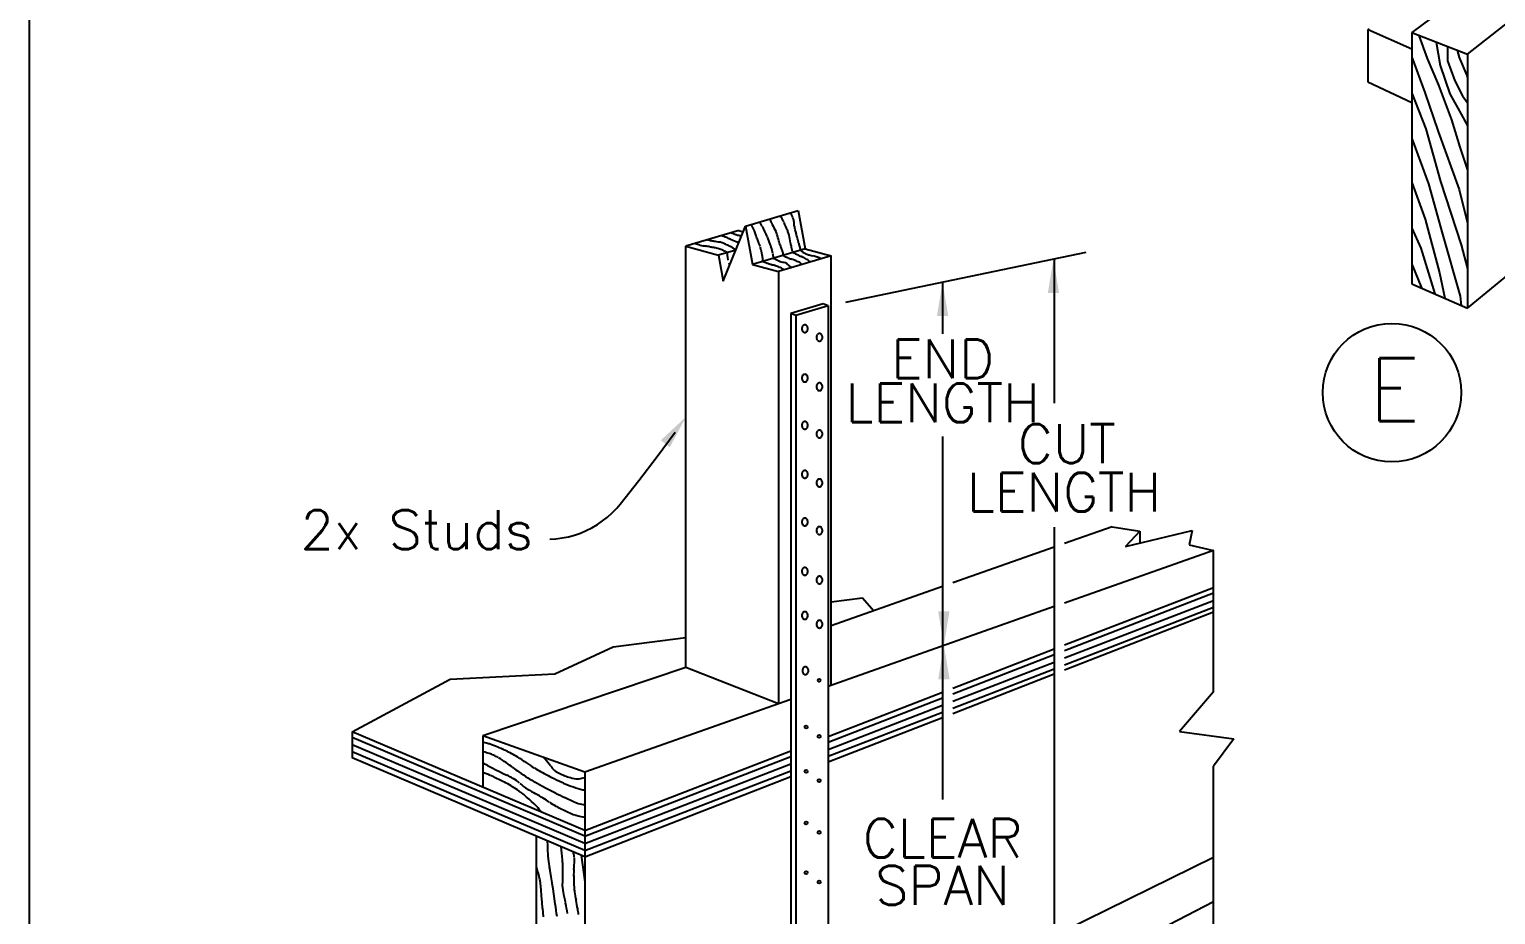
# Model space of a CAD drawing. Header units: inches. Extents: x 683 to 9753, y -6805 to 20230.
# Drawn here: x 6729.5 to 6918.6, y -5814.9 to -5700.7 of the extents above; entities that cross this region are included whole.
import ezdxf
from ezdxf.enums import TextEntityAlignment as Align

# ---------------------------------------------------------------- set-up
doc = ezdxf.new("R2010")
doc.units = ezdxf.units.IN
doc.header["$LTSCALE"] = 48
doc.header["$MEASUREMENT"] = 0
for name, color, linetype in [('Dim', 1, 'Continuous'), ('DPIS-BL', 9, 'Continuous'), ('DPIS-TEXT', 7, 'Continuous')]:
    doc.layers.add(name, color=color, linetype=linetype)
doc.styles.add('SIMPLEX', font='simplex.shx', dxfattribs={"oblique": 15, "height": 4})
doc.styles.get("Standard").update_dxf_attribs({"font": 'simplex.shx', "oblique": 15})

# ---------------------------------------------------------------- blocks, each defined once
blk = doc.blocks.new('A$C1BDB07E1')
at = {"color": 6}
blk.add_circle((-86.29, -140.3), 8.93, dxfattribs=at)
at = {"layer": 'Dim', "color": 6}
for p, q in [((-47.03, -66.47), (-83.71, -93.85)), ((-76.56, -96.65), (-40.99, -68.68)), ((-89.41, -93.58), (-89.41, -100.21)), ((-89.34, -93.44), (-83.71, -95.97)), ((-83.71, -93.85), (-83.71, -126.25)), ((-83.71, -93.85), (-76.56, -96.65)), ((-76.56, -96.65), (-76.56, -129.42)), ((-89.41, -100.21), (-83.71, -102.88)), ((-76.56, -129.42), (-53.14, -110.16)), ((-169.66, -118.81), (-162.86, -116.8)), ((-162.86, -116.8), (-161.96, -121.75)), ((-172.55, -125.93), (-169.66, -118.81)), ((-169.66, -118.81), (-168.76, -123.77)), ((-170.53, -119.39), (-177.33, -121.41)), ((-170.53, -119.39), (-169.96, -119.55)), ((-177.33, -175.76), (-177.33, -121.41)), ((-177.33, -121.41), (-173.14, -122.57)), ((-170.92, -121.91), (-173.14, -122.57)), ((-173.14, -122.57), (-172.55, -125.93)), ((-171.06, -121.75), (-171.02, -121.77)), ((-171.02, -121.77), (-170.98, -121.79)), ((-170.98, -121.79), (-170.93, -121.81)), ((-170.93, -121.81), (-170.89, -121.83)), ((-161.96, -121.75), (-168.76, -123.77)), ((-158.62, -122.67), (-165.41, -124.69)), ((-164.81, -122.6), (-164.69, -122.66)), ((-161.96, -121.75), (-158.62, -122.67)), ((-158.62, -178.06), (-158.62, -122.67)), ((-168.76, -123.77), (-165.41, -124.69)), ((-165.41, -124.69), (-165.41, -180.45)), ((-83.71, -126.25), (-76.56, -129.42)), ((-122.37, -157.6), (-128.5, -159.77)), ((-122.37, -157.6), (-118.81, -158.19)), ((-120.64, -160.15), (-112.05, -158.09)), ((-118.81, -158.19), (-120.64, -160.15)), ((-118.81, -158.19), (-118.81, -159.71)), ((-112.05, -158.09), (-112.45, -159.95)), ((-129.83, -160.23), (-142.92, -164.85)), ((-109.31, -160.68), (-128.5, -167.45)), ((-112.45, -159.95), (-109.31, -160.68)), ((-109.31, -178.91), (-109.31, -160.68)), ((-144.24, -165.32), (-158.62, -170.39)), ((-128.5, -172.85), (-109.31, -165.42)), ((-129.83, -167.91), (-159, -178.19)), ((-158.62, -167.3), (-154.56, -166.75)), ((-154.56, -166.75), (-153.11, -168.45)), ((-128.5, -176.06), (-109.31, -168.58)), ((-186.74, -173.1), (-177.33, -171.89)), ((-194.25, -176.58), (-186.74, -173.1)), ((-142.92, -178.43), (-129.83, -173.37)), ((-177.33, -175.76), (-203.55, -184.57)), ((-165.41, -180.45), (-177.33, -175.76)), ((-220.36, -184.07), (-207.73, -177.27)), ((-207.73, -177.27), (-194.25, -176.58)), ((-142.92, -181.68), (-129.83, -176.58)), ((-159, -184.66), (-144.24, -178.95)), ((-109.31, -178.91), (-113.7, -184)), ((-163.8, -179.88), (-190.36, -189.24)), ((-159, -187.94), (-144.24, -182.19)), ((-190.36, -196.8), (-220.36, -184.07)), ((-220.36, -184.07), (-220.36, -187.43)), ((-190.36, -189.24), (-203.55, -184.57)), ((-203.55, -184.57), (-203.55, -191.2)), ((-113.7, -184), (-106.66, -184.94)), ((-106.66, -184.94), (-109.31, -188.5)), ((-190.36, -196.8), (-163.8, -186.52)), ((-190.36, -200.17), (-220.36, -187.43)), ((-109.31, -200.24), (-109.31, -188.5)), ((-190.36, -189.24), (-190.36, -196.8)), ((-190.36, -200.17), (-163.8, -189.82)), ((-196.59, -237.02), (-196.59, -197.52)), ((-190.36, -196.8), (-190.36, -200.17)), ((-190.36, -200.17), (-190.36, -240.1)), ((-128.5, -209.68), (-109.31, -200.24)), ((-109.31, -211.74), (-109.31, -200.24)), ((-109.31, -205.99), (-128.5, -215.91))]:
    blk.add_line(p, q, dxfattribs=at)
at = {"layer": 'Dim', "color": 2}
for p, q in [((-82.81, -94.22), (-81.74, -97.21)), ((-80.57, -95.07), (-80.09, -98.11)), ((-79.14, -95.65), (-79.14, -97.5)), ((-77.87, -96.14), (-77.63, -97.07)), ((-83.71, -97.02), (-82.06, -101.57)), ((-81.74, -97.21), (-80.28, -100.62)), ((-80.09, -98.11), (-78.84, -101.74)), ((-79.14, -97.5), (-78.19, -100.08)), ((-77.63, -97.07), (-76.65, -99.38)), ((-78.19, -100.08), (-77.17, -102.01)), ((-76.65, -99.38), (-76.56, -99.74)), ((-83.71, -101.69), (-81.91, -106.29)), ((-82.06, -101.57), (-80.31, -106.63)), ((-80.28, -100.62), (-78.63, -105.1)), ((-78.84, -101.74), (-77.38, -104.39)), ((-77.17, -102.01), (-76.56, -102.93)), ((-78.63, -105.1), (-77.55, -108.65)), ((-77.38, -104.39), (-76.56, -105.9)), ((-83.71, -107.53), (-81.57, -113.35)), ((-81.91, -106.29), (-80.04, -113.06)), ((-80.31, -106.63), (-77.6, -114.08)), ((-77.55, -108.65), (-76.56, -111.62)), ((-83.71, -113.21), (-82.01, -117.93)), ((-81.57, -113.35), (-79.75, -119.88)), ((-80.04, -113.06), (-77.38, -121.24)), ((-77.6, -114.08), (-76.56, -118.46)), ((-166.55, -117.89), (-166.49, -118.01)), ((-166.49, -118.01), (-166.44, -118.13)), ((-166.44, -118.13), (-166.38, -118.25)), ((-166.38, -118.25), (-166.33, -118.37)), ((-166.33, -118.37), (-166.32, -118.38)), ((-166.32, -118.38), (-166.3, -118.44)), ((-166.3, -118.44), (-166.27, -118.5)), ((-166.27, -118.5), (-166.24, -118.56)), ((-166.24, -118.56), (-166.2, -118.63)), ((-166.2, -118.63), (-166.1, -118.84)), ((-166.1, -118.84), (-165.99, -119.04)), ((-165.99, -119.04), (-165.88, -119.25)), ((-165.16, -117.48), (-165.16, -117.48)), ((-165.08, -117.62), (-165.16, -117.48)), ((-165, -117.76), (-165.08, -117.62)), ((-164.92, -117.9), (-165, -117.76)), ((-164.85, -118.04), (-164.92, -117.9)), ((-164.69, -118.36), (-164.69, -118.36)), ((-164.58, -118.61), (-164.69, -118.36)), ((-164.47, -118.85), (-164.58, -118.61)), ((-164.36, -119.09), (-164.47, -118.85)), ((-164.25, -119.33), (-164.36, -119.09)), ((-83.71, -119.07), (-82.57, -121.65)), ((-82.01, -117.93), (-80.14, -124.84)), ((-174.54, -120.59), (-174.42, -120.61)), ((-174.42, -120.61), (-174.29, -120.64)), ((-174.29, -120.64), (-174.17, -120.66)), ((-174.17, -120.66), (-174.04, -120.69)), ((-174.04, -120.69), (-174.03, -120.69)), ((-174.03, -120.69), (-173.95, -120.71)), ((-173.95, -120.71), (-173.87, -120.72)), ((-173.87, -120.72), (-173.79, -120.73)), ((-173.79, -120.73), (-173.71, -120.75)), ((-173.71, -120.75), (-173.55, -120.78)), ((-173.71, -120.75), (-173.71, -120.75)), ((-173.55, -120.78), (-173.39, -120.8)), ((-173.39, -120.8), (-173.23, -120.83)), ((-173.23, -120.83), (-173.07, -120.86)), ((-173.07, -120.86), (-173.06, -120.86)), ((-172.8, -120.93), (-172.8, -120.93)), ((-172.66, -120.98), (-172.8, -120.93)), ((-172.52, -121.04), (-172.66, -120.98)), ((-172.11, -120.3), (-172.23, -120.25)), ((-171.99, -120.35), (-172.11, -120.3)), ((-171.88, -120.4), (-171.99, -120.35)), ((-171.76, -120.45), (-171.88, -120.4)), ((-171.64, -120.49), (-171.76, -120.45)), ((-171.74, -120.45), (-171.74, -120.45)), ((-171.73, -120.46), (-171.74, -120.45)), ((-171.71, -120.46), (-171.73, -120.46)), ((-171.7, -120.47), (-171.71, -120.46)), ((-171.69, -120.48), (-171.7, -120.47)), ((-171.47, -119.67), (-171.38, -119.71)), ((-171.38, -119.71), (-171.3, -119.75)), ((-171.3, -119.75), (-171.22, -119.78)), ((-171.22, -119.78), (-171.13, -119.82)), ((-171.13, -119.82), (-171.08, -119.84)), ((-171.08, -119.84), (-171.04, -119.86)), ((-171.04, -119.86), (-170.99, -119.87)), ((-170.99, -119.87), (-170.94, -119.89)), ((-170.94, -119.89), (-170.94, -119.89)), ((-170.93, -119.89), (-170.86, -119.92)), ((-170.86, -119.92), (-170.79, -119.94)), ((-170.79, -119.94), (-170.72, -119.97)), ((-170.72, -119.97), (-170.65, -119.99)), ((-170.65, -120), (-170.65, -119.99)), ((-170.65, -119.99), (-170.65, -120)), ((-170.6, -120.01), (-170.65, -120)), ((-170.55, -120.03), (-170.6, -120.01)), ((-170.5, -120.05), (-170.55, -120.03)), ((-170.45, -120.06), (-170.5, -120.05)), ((-168.37, -119.81), (-168.37, -119.8)), ((-168.33, -119.95), (-168.37, -119.81)), ((-168.28, -120.09), (-168.33, -119.95)), ((-168.24, -120.24), (-168.28, -120.09)), ((-168.2, -120.38), (-168.24, -120.24)), ((-167.15, -119.5), (-167.24, -119.32)), ((-167.07, -119.69), (-167.15, -119.5)), ((-166.99, -119.87), (-167.07, -119.69)), ((-166.9, -120.06), (-166.99, -119.87)), ((-166.73, -120.46), (-166.83, -120.23)), ((-166.64, -120.69), (-166.73, -120.46)), ((-166.55, -120.92), (-166.64, -120.69)), ((-166.46, -121.15), (-166.55, -120.92)), ((-165.88, -119.25), (-165.76, -119.46)), ((-165.76, -119.46), (-165.76, -119.46)), ((-165.6, -119.87), (-165.6, -119.85)), ((-165.53, -120.08), (-165.6, -119.87)), ((-165.47, -120.29), (-165.53, -120.08)), ((-165.41, -120.5), (-165.47, -120.29)), ((-165.35, -120.72), (-165.41, -120.5)), ((-165.31, -120.86), (-165.35, -120.72)), ((-165.27, -121), (-165.31, -120.86)), ((-165.23, -121.14), (-165.27, -121)), ((-164.04, -119.98), (-164.04, -119.98)), ((-163.99, -120.23), (-164.04, -119.98)), ((-163.93, -120.47), (-163.99, -120.23)), ((-163.88, -120.71), (-163.93, -120.47)), ((-163.84, -120.96), (-163.88, -120.71)), ((-163.07, -119.97), (-163.12, -119.83)), ((-163.03, -120.12), (-163.07, -119.97)), ((-162.99, -120.26), (-163.03, -120.12)), ((-162.95, -120.41), (-162.99, -120.26)), ((-162.91, -120.56), (-162.95, -120.41)), ((-162.87, -120.72), (-162.91, -120.56)), ((-162.83, -120.87), (-162.87, -120.72)), ((-162.8, -121.03), (-162.83, -120.87)), ((-79.75, -119.88), (-77.48, -127.84)), ((-176.13, -121.06), (-175.98, -121.11)), ((-175.98, -121.11), (-175.84, -121.16)), ((-175.84, -121.16), (-175.69, -121.21)), ((-175.69, -121.21), (-175.53, -121.25)), ((-175.53, -121.25), (-175.53, -121.25)), ((-175.17, -121.34), (-175.08, -121.35)), ((-175.08, -121.35), (-174.98, -121.37)), ((-174.98, -121.37), (-174.89, -121.38)), ((-174.89, -121.38), (-174.8, -121.4)), ((-174.8, -121.4), (-174.81, -121.4)), ((-174.71, -121.42), (-174.8, -121.4)), ((-174.62, -121.43), (-174.71, -121.42)), ((-174.52, -121.45), (-174.62, -121.43)), ((-174.43, -121.47), (-174.52, -121.45)), ((-174.4, -121.47), (-174.43, -121.47)), ((-174.29, -121.5), (-174.4, -121.47)), ((-174.17, -121.52), (-174.29, -121.5)), ((-174.06, -121.54), (-174.17, -121.52)), ((-173.95, -121.56), (-174.06, -121.54)), ((-173.85, -121.58), (-173.95, -121.56)), ((-173.74, -121.6), (-173.85, -121.58)), ((-173.64, -121.62), (-173.74, -121.6)), ((-173.54, -121.64), (-173.64, -121.62)), ((-172.38, -121.1), (-172.52, -121.04)), ((-172.24, -121.16), (-172.38, -121.1)), ((-172.23, -121.16), (-172.24, -121.16)), ((-172.1, -121.22), (-172.23, -121.16)), ((-171.97, -121.28), (-172.1, -121.22)), ((-172, -122.7), (-171.99, -122.75)), ((-171.99, -122.75), (-171.97, -122.79)), ((-171.84, -121.34), (-171.97, -121.28)), ((-171.97, -122.79), (-171.96, -122.83)), ((-171.96, -122.83), (-171.95, -122.87)), ((-171.95, -122.87), (-171.95, -122.89)), ((-171.95, -122.89), (-171.95, -122.89)), ((-171.93, -122.94), (-171.95, -122.89)), ((-171.71, -121.39), (-171.84, -121.34)), ((-171.42, -121.54), (-171.35, -121.58)), ((-171.35, -121.58), (-171.28, -121.63)), ((-171.28, -121.63), (-171.21, -121.67)), ((-171.21, -121.67), (-171.14, -121.71)), ((-171.14, -121.71), (-171.14, -121.71)), ((-167.67, -121.81), (-167.71, -121.65)), ((-167.64, -121.96), (-167.67, -121.81)), ((-167.6, -122.11), (-167.64, -121.96)), ((-167.57, -122.26), (-167.6, -122.11)), ((-167.55, -122.33), (-167.57, -122.26)), ((-167.54, -122.4), (-167.55, -122.33)), ((-167.52, -122.46), (-167.54, -122.4)), ((-167.51, -122.53), (-167.52, -122.46)), ((-167.5, -122.55), (-167.51, -122.54)), ((-167.48, -122.64), (-167.5, -122.55)), ((-167.46, -122.73), (-167.48, -122.64)), ((-167.45, -122.82), (-167.46, -122.73)), ((-167.43, -122.92), (-167.45, -122.82)), ((-166.28, -121.76), (-166.33, -121.55)), ((-166.23, -121.96), (-166.28, -121.76)), ((-166.18, -122.16), (-166.23, -121.96)), ((-166.13, -122.37), (-166.18, -122.16)), ((-166.07, -122.65), (-166.09, -122.55)), ((-166.05, -122.76), (-166.07, -122.65)), ((-166.03, -122.86), (-166.05, -122.76)), ((-166.01, -122.96), (-166.03, -122.86)), ((-165.19, -121.28), (-165.23, -121.14)), ((-165.19, -121.28), (-165.16, -121.38)), ((-165.16, -121.38), (-165.14, -121.49)), ((-165.14, -121.49), (-165.1, -121.6)), ((-165.1, -121.6), (-165.07, -121.71)), ((-165.07, -121.71), (-165.07, -121.71)), ((-164.69, -122.66), (-164.58, -122.72)), ((-164.58, -122.72), (-164.46, -122.77)), ((-164.46, -122.77), (-164.35, -122.83)), ((-164.35, -122.83), (-164.35, -122.83)), ((-163.34, -122.32), (-163.2, -122.39)), ((-163.2, -122.39), (-163.06, -122.46)), ((-163.06, -122.46), (-162.92, -122.53)), ((-162.92, -122.53), (-162.78, -122.6)), ((-162.78, -122.6), (-162.69, -122.64)), ((-162.69, -122.64), (-162.61, -122.68)), ((-162.61, -122.68), (-162.53, -122.71)), ((-162.53, -122.71), (-162.44, -122.75)), ((-162.43, -122.76), (-162.44, -122.75)), ((-162.44, -122.75), (-162.44, -122.75)), ((-162.33, -122.8), (-162.43, -122.76)), ((-162.22, -122.85), (-162.33, -122.8)), ((-162.12, -122.89), (-162.22, -122.85)), ((-162.02, -122.94), (-162.12, -122.89)), ((-156.73, -128.63), (-125.73, -122.2)), ((-82.57, -121.65), (-80.74, -127.57)), ((-77.38, -121.24), (-76.56, -124.35)), ((-171.92, -122.99), (-171.93, -122.94)), ((-171.91, -123.03), (-171.92, -122.99)), ((-171.9, -123.08), (-171.91, -123.03)), ((-171.89, -123.1), (-171.9, -123.08)), ((-171.88, -123.12), (-171.89, -123.1)), ((-171.88, -123.14), (-171.88, -123.12)), ((-171.87, -123.16), (-171.88, -123.14)), ((-171.87, -123.18), (-171.87, -123.16)), ((-171.86, -123.2), (-171.87, -123.18)), ((-171.86, -123.22), (-171.86, -123.2)), ((-171.73, -123.7), (-171.74, -123.65)), ((-171.72, -123.74), (-171.73, -123.7)), ((-171.71, -123.79), (-171.72, -123.74)), ((-171.7, -123.83), (-171.71, -123.79)), ((-167.44, -123.38), (-167.3, -123.43)), ((-167.3, -123.43), (-167.16, -123.48)), ((-167.16, -123.48), (-167.02, -123.53)), ((-167.02, -123.53), (-166.88, -123.58)), ((-166.88, -123.58), (-166.87, -123.58)), ((-166.87, -123.58), (-166.79, -123.61)), ((-166.79, -123.61), (-166.71, -123.64)), ((-166.71, -123.64), (-166.63, -123.67)), ((-166.63, -123.67), (-166.54, -123.7)), ((-166.54, -123.7), (-166.46, -123.72)), ((-166.54, -123.7), (-166.54, -123.7)), ((-166.46, -123.72), (-166.39, -123.75)), ((-166.39, -123.75), (-166.31, -123.77)), ((-166.31, -123.77), (-166.24, -123.8)), ((-166.24, -123.8), (-166.17, -123.82)), ((-166.17, -123.82), (-166.19, -123.81)), ((-166.09, -123.85), (-166.17, -123.82)), ((-166.01, -123.87), (-166.09, -123.85)), ((-165.92, -123.9), (-166.01, -123.87)), ((-165.84, -123.93), (-165.92, -123.9)), ((-165.66, -123.99), (-165.66, -123.99)), ((-165.53, -124.04), (-165.66, -123.99)), ((-165.41, -124.09), (-165.53, -124.04)), ((-165.28, -124.14), (-165.41, -124.09)), ((-165.15, -124.18), (-165.28, -124.14)), ((-164.08, -122.94), (-163.97, -122.98)), ((-163.97, -122.98), (-163.86, -123.02)), ((-163.86, -123.02), (-163.75, -123.06)), ((-163.75, -123.06), (-163.64, -123.1)), ((-163.23, -123.26), (-163.23, -123.26)), ((-163.11, -123.32), (-163.23, -123.26)), ((-162.98, -123.38), (-163.11, -123.32)), ((-162.86, -123.43), (-162.98, -123.38)), ((-162.74, -123.49), (-162.86, -123.43)), ((-129.83, -123.05), (-129.83, -141.65)), ((-83.71, -123.72), (-82.47, -126.79)), ((-144.24, -126.04), (-144.24, -132.71)), ((-80.14, -124.84), (-79.48, -128.13)), ((-77.48, -127.84), (-77.38, -129.05)), ((-181.05, -148.54), (-178.74, -145.41)), ((-144.24, -145.94), (-144.24, -192.78)), ((-183.41, -151.63), (-181.05, -148.54)), ((-185.82, -154.68), (-183.41, -151.63)), ((-186.27, -155.21), (-185.82, -154.69)), ((-188.76, -157.31), (-188.08, -156.85)), ((-188.08, -156.85), (-187.44, -156.35)), ((-187.44, -156.35), (-186.84, -155.8)), ((-186.84, -155.8), (-186.27, -155.21)), ((-192.49, -158.89), (-191.71, -158.67)), ((-191.71, -158.67), (-190.94, -158.41)), ((-190.94, -158.41), (-190.19, -158.09)), ((-190.19, -158.09), (-189.46, -157.72)), ((-189.46, -157.72), (-188.76, -157.31)), ((-129.83, -157.67), (-129.83, -270.17)), ((-194.91, -159.2), (-194.1, -159.15)), ((-194.1, -159.15), (-193.29, -159.05)), ((-193.29, -159.05), (-192.49, -158.89)), ((-128.5, -173.58), (-109.31, -166.14)), ((-128.5, -174.53), (-109.31, -167.1)), ((-128.5, -175.4), (-109.31, -167.97)), ((-142.92, -179.16), (-129.83, -174.09)), ((-142.92, -180.12), (-129.83, -175.05)), ((-142.92, -180.99), (-129.83, -175.92)), ((-159, -185.38), (-144.24, -179.67)), ((-159, -186.34), (-144.24, -180.63)), ((-159, -187.21), (-144.24, -181.5)), ((-190.36, -197.52), (-220.36, -184.79)), ((-190.36, -198.48), (-220.36, -185.75)), ((-190.36, -199.35), (-220.36, -186.62)), ((-203.54, -186.61), (-203.55, -186.61)), ((-203.54, -185.38), (-203.54, -185.38)), ((-203.38, -185.42), (-203.54, -185.38)), ((-203.52, -186.61), (-203.54, -186.61)), ((-203.49, -186.62), (-203.52, -186.61)), ((-203.47, -186.63), (-203.49, -186.62)), ((-203.44, -186.63), (-203.47, -186.63)), ((-203.41, -186.64), (-203.41, -186.64)), ((-203.23, -186.69), (-203.41, -186.64)), ((-203.22, -185.46), (-203.38, -185.42)), ((-203.05, -186.75), (-203.23, -186.69)), ((-203.07, -185.5), (-203.22, -185.46)), ((-202.91, -185.55), (-203.07, -185.5)), ((-202.87, -186.8), (-203.05, -186.75)), ((-202.69, -186.86), (-202.87, -186.8)), ((-202.29, -185.77), (-202.68, -185.62)), ((-201.9, -185.92), (-202.29, -185.77)), ((-201.51, -186.08), (-201.9, -185.92)), ((-201.12, -186.23), (-201.51, -186.08)), ((-200.6, -186.47), (-200.6, -186.47)), ((-200.4, -186.57), (-200.6, -186.47)), ((-200.2, -186.67), (-200.4, -186.57)), ((-200, -186.77), (-200.2, -186.67)), ((-199.81, -186.88), (-200, -186.77)), ((-199.8, -186.88), (-199.81, -186.88)), ((-199.61, -186.99), (-199.8, -186.88)), ((-199.41, -187.1), (-199.61, -186.99)), ((-199.22, -187.21), (-199.41, -187.1)), ((-199.03, -187.32), (-199.22, -187.21)), ((-203.54, -188.05), (-203.33, -188.17)), ((-203.33, -188.17), (-203.12, -188.29)), ((-203.12, -188.29), (-202.91, -188.4)), ((-202.91, -188.4), (-202.69, -188.52)), ((-202.69, -188.52), (-202.6, -188.57)), ((-202.6, -188.57), (-202.51, -188.62)), ((-202.51, -188.62), (-202.42, -188.67)), ((-202.42, -188.67), (-202.32, -188.72)), ((-202.32, -188.72), (-201.85, -188.96)), ((-202.32, -188.72), (-202.32, -188.72)), ((-201.85, -188.96), (-201.38, -189.19)), ((-201.5, -187.41), (-201.5, -187.41)), ((-201.25, -187.56), (-201.5, -187.41)), ((-201.01, -187.71), (-201.25, -187.56)), ((-200.77, -187.87), (-201.01, -187.71)), ((-200.53, -188.03), (-200.77, -187.87)), ((-200.31, -188.19), (-200.53, -188.03)), ((-200.09, -188.34), (-200.31, -188.19)), ((-199.87, -188.5), (-200.09, -188.34)), ((-199.65, -188.66), (-199.87, -188.5)), ((-199.65, -188.66), (-199.46, -188.81)), ((-199.46, -188.81), (-199.26, -188.95)), ((-199.26, -188.95), (-199.07, -189.09)), ((-199.07, -189.09), (-198.87, -189.23)), ((-198.74, -187.5), (-199.03, -187.32)), ((-198.46, -187.68), (-198.74, -187.5)), ((-198.18, -187.87), (-198.46, -187.68)), ((-197.9, -188.06), (-198.18, -187.87)), ((-197.9, -188.06), (-197.66, -188.23)), ((-197.66, -188.23), (-197.4, -188.4)), ((-197.4, -188.4), (-197.15, -188.56)), ((-197.15, -188.56), (-196.89, -188.72)), ((-196.89, -188.72), (-196.89, -188.72)), ((-196.88, -188.72), (-196.69, -188.83)), ((-196.69, -188.83), (-196.5, -188.94)), ((-196.5, -188.94), (-196.3, -189.05)), ((-196.3, -189.05), (-196.11, -189.16)), ((-195.64, -187.38), (-195.65, -187.37)), ((-195.61, -187.41), (-195.64, -187.38)), ((-195.58, -187.45), (-195.61, -187.41)), ((-195.56, -187.48), (-195.58, -187.45)), ((-195.53, -187.52), (-195.56, -187.48)), ((-195.53, -187.52), (-195.53, -187.52)), ((-195.51, -187.54), (-195.53, -187.52)), ((-195.5, -187.55), (-195.51, -187.54)), ((-195.48, -187.57), (-195.5, -187.55)), ((-195.47, -187.59), (-195.48, -187.57)), ((-195.3, -187.8), (-195.47, -187.59)), ((-195.13, -188.01), (-195.3, -187.8)), ((-194.97, -188.22), (-195.13, -188.01)), ((-194.8, -188.44), (-194.97, -188.22)), ((-190.36, -197.52), (-163.8, -187.24)), ((-190.36, -198.48), (-163.8, -188.2)), ((-190.36, -199.35), (-163.8, -189.07)), ((-203.3, -189.4), (-203.55, -189.32)), ((-203.06, -189.49), (-203.3, -189.4)), ((-202.82, -189.58), (-203.06, -189.49)), ((-202.58, -189.68), (-202.82, -189.58)), ((-201.75, -190.06), (-202.11, -189.89)), ((-201.38, -190.24), (-201.75, -190.06)), ((-201.38, -189.19), (-200.91, -189.42)), ((-201.02, -190.42), (-201.38, -190.24)), ((-200.66, -190.59), (-201.02, -190.42)), ((-200.91, -189.42), (-200.44, -189.65)), ((-200.44, -189.65), (-200.44, -189.65)), ((-200.24, -189.75), (-200.44, -189.65)), ((-200.44, -189.65), (-200.44, -189.65)), ((-200.3, -190.78), (-200.3, -190.78)), ((-200.09, -190.9), (-200.3, -190.78)), ((-200.04, -189.85), (-200.24, -189.75)), ((-199.89, -191.02), (-200.09, -190.9)), ((-199.85, -189.95), (-200.04, -189.85)), ((-199.65, -190.06), (-199.85, -189.95)), ((-198.87, -189.23), (-198.58, -189.42)), ((-198.58, -189.42), (-198.3, -189.61)), ((-198.3, -189.61), (-198.01, -189.8)), ((-198.01, -189.8), (-197.72, -189.99)), ((-197.72, -189.99), (-197.55, -190.1)), ((-197.55, -190.1), (-197.38, -190.2)), ((-197.38, -190.2), (-197.2, -190.31)), ((-197.2, -190.31), (-197.03, -190.42)), ((-197.03, -190.42), (-197.02, -190.42)), ((-197.02, -190.42), (-196.9, -190.49)), ((-196.9, -190.49), (-196.78, -190.56)), ((-196.78, -190.56), (-196.66, -190.62)), ((-196.66, -190.62), (-196.53, -190.69)), ((-196.53, -190.69), (-196.53, -190.69)), ((-196.51, -190.7), (-195.93, -191.01)), ((-196.11, -189.16), (-196.1, -189.17)), ((-196.1, -189.16), (-195.85, -189.3)), ((-195.85, -189.3), (-195.6, -189.43)), ((-195.6, -189.43), (-195.35, -189.57)), ((-195.35, -189.57), (-195.1, -189.7)), ((-195.1, -189.7), (-194.91, -189.8)), ((-195.1, -189.7), (-195.1, -189.7)), ((-194.91, -189.8), (-194.72, -189.9)), ((-194.72, -189.9), (-194.53, -189.99)), ((-194.53, -189.99), (-194.34, -190.08)), ((-194.34, -190.08), (-194.03, -190.23)), ((-194.34, -190.08), (-194.34, -190.08)), ((-194.03, -190.23), (-193.73, -190.37)), ((-193.73, -190.37), (-193.43, -190.51)), ((-193.43, -190.51), (-193.12, -190.65)), ((-193.12, -190.65), (-193.12, -190.66)), ((-193.12, -190.66), (-192.81, -190.8)), ((-192.81, -190.8), (-192.49, -190.93)), ((-192.49, -190.93), (-192.17, -191.05)), ((-199.69, -191.14), (-199.89, -191.02)), ((-199.49, -191.27), (-199.69, -191.14)), ((-199.27, -191.42), (-199.49, -191.27)), ((-199.05, -191.56), (-199.27, -191.42)), ((-198.83, -191.72), (-199.05, -191.56)), ((-198.62, -191.87), (-198.83, -191.72)), ((-198.22, -192.19), (-198.24, -192.17)), ((-197.9, -192.47), (-198.22, -192.19)), ((-197.57, -192.76), (-197.9, -192.47)), ((-197.77, -191.44), (-197.52, -191.59)), ((-197.25, -193.04), (-197.57, -192.76)), ((-197.52, -191.59), (-197.27, -191.74)), ((-197.27, -191.74), (-197.01, -191.89)), ((-197.01, -191.89), (-196.76, -192.03)), ((-196.75, -192.04), (-196.76, -192.03)), ((-196.5, -192.18), (-196.75, -192.04)), ((-196.24, -192.33), (-196.5, -192.18)), ((-195.99, -192.48), (-196.24, -192.33)), ((-195.74, -192.63), (-195.99, -192.48)), ((-195.93, -191.01), (-195.35, -191.32)), ((-195.73, -192.63), (-195.74, -192.63)), ((-195.54, -192.75), (-195.73, -192.63)), ((-195.34, -192.87), (-195.54, -192.75)), ((-195.35, -191.32), (-194.76, -191.62)), ((-195.15, -193), (-195.34, -192.87)), ((-194.76, -191.62), (-194.18, -191.92)), ((-194.19, -191.92), (-193.88, -192.08)), ((-193.88, -192.08), (-193.57, -192.23)), ((-193.57, -192.23), (-193.25, -192.39)), ((-193.25, -192.39), (-192.94, -192.54)), ((-192.94, -192.54), (-192.93, -192.54)), ((-192.93, -192.54), (-192.56, -192.72)), ((-192.56, -192.72), (-192.2, -192.89)), ((-192.17, -191.05), (-191.84, -191.17)), ((-191.84, -191.17), (-191.54, -191.27)), ((-191.84, -191.17), (-191.84, -191.17)), ((-191.54, -191.27), (-191.25, -191.36)), ((-191.25, -191.36), (-190.95, -191.45)), ((-190.95, -191.45), (-190.64, -191.52)), ((-190.64, -191.52), (-190.64, -191.52)), ((-190.59, -191.53), (-190.54, -191.54)), ((-190.54, -191.54), (-190.48, -191.55)), ((-190.48, -191.55), (-190.42, -191.55)), ((-190.42, -191.55), (-190.36, -191.56)), ((-190.36, -191.56), (-190.36, -191.56)), ((-196.93, -193.33), (-197.25, -193.04)), ((-196.58, -193.68), (-196.58, -193.68)), ((-196.41, -193.87), (-196.58, -193.68)), ((-196.25, -194.06), (-196.41, -193.87)), ((-196.08, -194.25), (-196.25, -194.06)), ((-195.92, -194.44), (-196.08, -194.25)), ((-194.96, -193.12), (-195.15, -193)), ((-194.95, -193.12), (-194.76, -193.24)), ((-194.76, -193.24), (-194.56, -193.37)), ((-194.56, -193.37), (-194.36, -193.49)), ((-194.36, -193.49), (-194.16, -193.61)), ((-193.84, -193.79), (-193.44, -193.98)), ((-193.44, -193.98), (-193.03, -194.17)), ((-193.03, -194.17), (-192.62, -194.36)), ((-192.62, -194.36), (-192.21, -194.55)), ((-192.21, -194.55), (-192.19, -194.56)), ((-192.2, -192.89), (-191.83, -193.06)), ((-191.83, -193.06), (-191.46, -193.23)), ((-191.22, -193.31), (-191, -193.34)), ((-191, -193.34), (-190.79, -193.38)), ((-190.79, -193.38), (-190.57, -193.41)), ((-190.57, -193.41), (-190.36, -193.43)), ((-191.54, -194.8), (-191.23, -194.88)), ((-191.23, -194.88), (-190.91, -194.96)), ((-190.91, -194.96), (-190.59, -195.03)), ((-190.59, -195.03), (-190.27, -195.09)), ((-195.22, -198.1), (-195.22, -198.12)), ((-195.22, -198.12), (-195.22, -198.15)), ((-195.22, -198.15), (-195.22, -198.17)), ((-195.22, -198.17), (-195.22, -198.2)), ((-195.22, -198.22), (-195.2, -198.62)), ((-195.2, -198.62), (-195.19, -199.02)), ((-195.19, -199.02), (-195.17, -199.42)), ((-195.17, -199.42), (-195.15, -199.83)), ((-195.15, -199.82), (-195.14, -199.98)), ((-195.14, -199.98), (-195.13, -200.14)), ((-195.13, -200.14), (-195.12, -200.3)), ((-195.12, -200.3), (-195.1, -200.46)), ((-193.42, -198.89), (-193.43, -198.87)), ((-193.33, -199.73), (-193.42, -198.89)), ((-193.26, -200.57), (-193.33, -199.73)), ((-190.85, -199.96), (-190.36, -203.42)), ((-196.58, -201.59), (-196.58, -201.58)), ((-196.47, -201.97), (-196.58, -201.59)), ((-196.37, -202.35), (-196.47, -201.97)), ((-194.86, -201.95), (-194.94, -201.56)), ((-194.71, -202.75), (-194.86, -201.95)), ((-193.24, -200.81), (-193.26, -200.57)), ((-193.22, -201.06), (-193.24, -200.81)), ((-193.21, -201.3), (-193.22, -201.06)), ((-193.21, -201.55), (-193.21, -201.3)), ((-193.21, -201.56), (-193.21, -201.55)), ((-193.2, -202.38), (-193.21, -201.56)), ((-191.78, -201.8), (-191.75, -201.52)), ((-191.75, -201.52), (-191.73, -201.23)), ((-191.73, -201.23), (-191.72, -200.94)), ((-191.72, -200.94), (-191.71, -200.65)), ((-191.71, -200.65), (-191.71, -200.65)), ((-196.27, -202.74), (-196.37, -202.35)), ((-196.17, -203.12), (-196.27, -202.74)), ((-196.09, -203.61), (-196.09, -203.58)), ((-196.02, -204.42), (-196.09, -203.61)), ((-194.58, -203.55), (-194.71, -202.75)), ((-194.57, -203.64), (-194.58, -203.56)), ((-194.47, -204.29), (-194.57, -203.64)), ((-193.24, -204), (-193.21, -203.19)), ((-193.21, -203.19), (-193.2, -202.38)), ((-191.81, -202.61), (-191.81, -202.99)), ((-191.81, -202.99), (-191.8, -203.37)), ((-191.8, -203.37), (-191.78, -203.75)), ((-191.78, -203.75), (-191.77, -204.12)), ((-191.77, -204.12), (-191.77, -204.13)), ((-195.95, -205.22), (-196.02, -204.42)), ((-195.89, -206.03), (-195.95, -205.22)), ((-195.83, -206.84), (-195.89, -206.03)), ((-194.38, -204.94), (-194.47, -204.29)), ((-194.29, -205.59), (-194.38, -204.94)), ((-194.19, -206.24), (-194.29, -205.59)), ((-193.19, -204.68), (-193.12, -205.03)), ((-193.12, -205.03), (-193.04, -205.37)), ((-193.04, -205.37), (-192.97, -205.71)), ((-192.97, -205.71), (-192.9, -206.05)), ((-192.9, -206.05), (-192.89, -206.08)), ((-192.88, -206.14), (-192.88, -206.1)), ((-191.7, -204.68), (-191.66, -204.96)), ((-191.66, -204.96), (-191.61, -205.23)), ((-191.61, -205.23), (-191.56, -205.5)), ((-191.56, -205.5), (-191.51, -205.78)), ((-191.51, -205.78), (-191.5, -205.79)), ((-191.5, -205.8), (-191.5, -205.79)), ((-191.45, -206.08), (-191.5, -205.8)), ((-191.4, -206.35), (-191.45, -206.08)), ((-195.84, -206.82), (-195.79, -207.37)), ((-195.79, -207.37), (-195.75, -207.93)), ((-194.19, -206.25), (-194.19, -206.23)), ((-194.13, -206.66), (-194.19, -206.25)), ((-194.08, -207.07), (-194.13, -206.66)), ((-194.02, -207.49), (-194.08, -207.07)), ((-193.96, -207.9), (-194.02, -207.49)), ((-192.8, -206.48), (-192.88, -206.14)), ((-192.73, -206.82), (-192.8, -206.48)), ((-192.66, -207.16), (-192.73, -206.82)), ((-192.59, -207.5), (-192.66, -207.16)), ((-191.35, -206.63), (-191.4, -206.35)), ((-191.3, -206.9), (-191.35, -206.63)), ((-191.3, -206.93), (-191.3, -206.9)), ((-191.27, -207.1), (-191.3, -206.93)), ((-191.24, -207.28), (-191.27, -207.1)), ((-191.21, -207.45), (-191.24, -207.28)), ((-191.18, -207.62), (-191.21, -207.45))]:
    blk.add_line(p, q, dxfattribs=at)
at = {"layer": 'Dim', "color": 1}
for p, q in [((-159.64, -128.85), (-163.8, -130.08)), ((-163.8, -130.08), (-163.8, -246.33)), ((-163.16, -130.34), (-163.8, -130.08)), ((-159, -129.1), (-163.16, -130.34)), ((-163.16, -130.34), (-163.16, -245.98)), ((-159, -129.1), (-159.64, -128.85)), ((-159, -129.1), (-159, -289.78))]:
    blk.add_line(p, q, dxfattribs=at)
at = {"layer": 'Dim', "color": 2}
blk.add_lwpolyline([(-171.69, -120.48), (-171.28, -120.65), (-170.87, -120.82)], dxfattribs=at)
at = {"layer": 'Dim', "color": 1}
for centre in [(-160.16, -177.4), (-161.84, -183.44), (-160.16, -184.63), (-161.84, -189.16), (-160.16, -190.36), (-161.84, -195.81), (-160.16, -197.01), (-161.84, -202.22), (-160.16, -203.42)]:
    blk.add_circle(centre, 0.199, dxfattribs=at)
at = {"layer": 'Dim', "color": 2}
for centre, radius, start, end in [((-89.29, -93.58), 0.122, 65.668, 180), ((-168.56, -119.78), 5.42, 22, 30), ((-176.49, -123.04), 8.76, 25, 30), ((-176.56, -124.52), 10.7, 32, 36), ((-170.38, -120.73), 3.45, 24, 32), ((-170.29, -120.91), 6.15, 25, 28), ((-165.27, -118.44), 1.87, 9, 22), ((-170.38, -119.26), 7.04, 3, 9), ((-161.5, -118.77), 1.85, 183, 195), ((-173.31, -122.41), 1.57, 76, 81), ((-173.16, -121.82), 0.962, 68, 76), ((-175.02, -128.54), 8.76, 73, 75), ((-173.02, -122.05), 1.96, 68, 73), ((-170.52, -119.99), 0.892, 247, 255), ((-169.61, -116.65), 4.36, 255, 258), ((-170.74, -120.84), 0.832, 65, 70), ((-172.87, -125.37), 5.84, 63, 65), ((-172.02, -120.94), 3.82, 17, 25), ((-165.35, -119.63), 2.95, 195, 200), ((-165.83, -119.8), 2.44, 200, 212), ((-174.8, -123.57), 8.65, 23, 24), ((-167.16, -120.24), 1.6, 20, 29), ((-168.1, -120.59), 2.61, 17, 20), ((-166.97, -120.52), 2.97, 20, 24), ((-168.19, -120.96), 4.26, 13, 20), ((-168.1, -121.73), 4.33, 5, 10), ((-152.57, -116.41), 11.09, 195, 198), ((-174.55, -117.86), 3.54, 254, 260), ((-174.36, -125.75), 4.19, 74, 79), ((-175.28, -128.9), 7.48, 70, 74), ((-173.59, -124.27), 2.54, 65, 70), ((-175.13, -127.57), 6.19, 62, 65), ((-172.4, -122.49), 0.422, 54, 62), ((-173.9, -124.56), 2.98, 51, 54), ((-168.98, -122.28), 3.05, 179, 185), ((-171.12, -122.46), 0.911, 185, 195), ((-173.18, -124.67), 3.59, 63, 66), ((-172.37, -123.07), 1.8, 58, 63), ((-168.84, -121.69), 1.11, 14, 32), ((-178.21, -124.1), 10.79, 13, 14), ((-167.97, -123.03), 0.558, 358, 12), ((-169.77, -122.42), 3.54, 16, 21), ((-169.02, -122.2), 2.76, 14, 16), ((-173.19, -124.04), 7.26, 12, 13), ((-164.36, -121.5), 0.74, 197, 213), ((-166.32, -122.79), 1.6, 22, 33), ((-165.25, -122.36), 0.449, 3, 22), ((-166.33, -122.42), 1.53, 353, 3), ((-162.83, -119.6), 3.57, 245, 249), ((-160.11, -121.02), 3.69, 185, 191), ((-162.14, -121.41), 1.62, 191, 204), ((-163.3, -121.93), 0.357, 204, 233), ((-162.76, -121.2), 1.26, 233, 242), ((-154.71, -119.31), 8.27, 192, 196), ((-160.88, -121.04), 1.86, 196, 203), ((-161.47, -121.28), 1.22, 203, 211), ((-162.04, -121.63), 0.554, 211, 231), ((-161.19, -120.57), 1.91, 231, 242), ((-159.92, -118.17), 4.63, 242, 247), ((-159.87, -118.06), 4.75, 247, 252), ((-160.29, -119.32), 3.42, 252, 258), ((-162.32, -129.13), 6.6, 73, 78), ((-160.82, -124.06), 1.31, 65, 73), ((-162.71, -128.15), 5.82, 61, 65), ((-175.47, -124.58), 3.84, 14, 15), ((-171.76, -123.59), 0, 270, 105), ((-170.59, -122.92), 3.18, 352, 358), ((-162.84, -117.75), 6.1, 239, 244), ((-167.77, -129.71), 6.1, 70, 72), ((-164.21, -120.51), 3.01, 244, 251), ((-163.95, -119.78), 3.79, 251, 260), ((-165.4, -124.81), 0.677, 55, 69), ((-167.02, -127.16), 3.53, 49, 55), ((-164.72, -124.03), 0.531, 55, 80), ((-165.21, -124.72), 1.38, 48, 55), ((-160.76, -119.71), 5.33, 228, 232), ((-161.77, -121.01), 3.68, 232, 235), ((-159.36, -117.58), 7.87, 235, 237), ((-166.2, -130.25), 7.6, 69, 70), ((-164.96, -127.08), 4.19, 66, 69), ((-163.1, -124.25), 0.841, 54, 65), ((-165.16, -127.12), 4.38, 50, 54), ((-162.91, -124.85), 2.1, 56, 65), ((-165.54, -128.76), 6.82, 51, 56), ((-203.65, -187.49), 0.887, 75, 76), ((-203.68, -188.24), 2.8, 69, 74), ((-204.93, -193.33), 6.85, 66, 71), ((-204.75, -192.93), 6.41, 60, 66), ((-204.32, -194.07), 8.46, 64, 68), ((-186.16, -181.91), 10.83, 217, 221), ((-193.69, -188.35), 0.918, 221, 241), ((-205.16, -196.16), 6.98, 64, 68), ((-204.94, -199.18), 9.59, 61, 64), ((-202.05, -194.3), 4.88, 48, 60), ((-194.39, -185.86), 6.52, 228, 239), ((-188.85, -179.65), 10.88, 241, 247), ((-190.86, -184.34), 5.78, 247, 254), ((-189.91, -181.01), 9.25, 254, 260), ((-191.3, -188.8), 1.33, 260, 278), ((-191.75, -185.75), 4.41, 278, 288), ((-202.4, -196.98), 6.36, 49, 53), ((-190.53, -191.06), 0.478, 257, 262), ((-200.2, -196.96), 4.89, 42, 48), ((-192.19, -190.36), 3.81, 239, 244), ((-190.39, -190.65), 4.31, 245, 255), ((-191.02, -192.25), 1.07, 246, 259), ((-193.55, -198.2), 1.66, 180, 180), ((-202.3, -201.9), 10.69, 9, 13), ((-193.72, -200.61), 2.02, 359, 9), ((-183.81, -199.29), 11.36, 186, 192), ((-184.36, -202.54), 7.46, 174, 181), ((-199.13, -203.85), 3.05, 5, 14), ((-190.59, -204.13), 2.65, 177, 192), ((-187.01, -203.88), 4.76, 183, 190)]:
    blk.add_arc(centre, radius, start, end, dxfattribs=at)
at = {"layer": 'Dim', "color": 6}
blk.add_arc((-170.51, -120.59), 1.29, 240, 244, dxfattribs=at)
at = {"layer": 'Dim', "color": 1}
for centre, radius, start, end in [((-161.75, -132.04), 0.637, 162, 180), ((-161.75, -132.04), 0.637, 180, 198), ((-161.88, -132), 0.508, 142, 162), ((-161.88, -132.08), 0.508, 198, 218), ((-161.96, -131.94), 0.409, 118, 142), ((-162.01, -131.85), 0.304, 90, 118), ((-162.01, -131.85), 0.304, 62, 90), ((-162.05, -131.94), 0.409, 38, 62), ((-162.13, -132), 0.508, 18, 38), ((-162.13, -132.08), 0.508, 322, 342), ((-162.26, -132.04), 0.637, 0, 18), ((-162.26, -132.04), 0.637, 342, 0), ((-161.96, -132.14), 0.409, 218, 242), ((-162.01, -132.24), 0.304, 242, 270), ((-162.01, -132.24), 0.304, 270, 298), ((-162.05, -132.14), 0.409, 298, 322), ((-159.87, -133.16), 0.637, 162, 180), ((-159.87, -133.16), 0.637, 180, 198), ((-160, -133.12), 0.508, 142, 162), ((-160, -133.2), 0.508, 198, 218), ((-160.07, -133.06), 0.409, 118, 142), ((-160.07, -133.26), 0.409, 218, 242), ((-160.12, -132.97), 0.304, 90, 118), ((-160.12, -133.35), 0.304, 242, 270), ((-160.12, -132.97), 0.304, 62, 90), ((-160.12, -133.35), 0.304, 270, 298), ((-160.17, -133.06), 0.409, 38, 62), ((-160.17, -133.26), 0.409, 298, 322), ((-160.25, -133.12), 0.508, 18, 38), ((-160.25, -133.2), 0.508, 322, 342), ((-160.37, -133.16), 0.637, 0, 18), ((-160.37, -133.16), 0.637, 342, 0), ((-161.96, -138.33), 0.409, 118, 142), ((-162.01, -138.24), 0.304, 90, 118), ((-162.01, -138.24), 0.304, 62, 90), ((-162.05, -138.33), 0.41, 38, 62), ((-161.75, -138.43), 0.637, 162, 180), ((-161.75, -138.43), 0.637, 180, 198), ((-161.88, -138.39), 0.508, 142, 162), ((-161.88, -138.47), 0.508, 198, 218), ((-161.96, -138.53), 0.409, 218, 242), ((-162.01, -138.62), 0.304, 242, 270), ((-162.01, -138.62), 0.304, 270, 298), ((-162.05, -138.53), 0.41, 298, 322), ((-162.13, -138.39), 0.508, 18, 38), ((-162.13, -138.47), 0.508, 322, 342), ((-162.26, -138.43), 0.637, 0, 18), ((-162.26, -138.43), 0.637, 342, 0), ((-159.87, -139.55), 0.637, 162, 180), ((-159.87, -139.55), 0.637, 180, 198), ((-160, -139.51), 0.508, 142, 162), ((-160, -139.59), 0.508, 198, 218), ((-160.07, -139.45), 0.409, 118, 142), ((-160.07, -139.65), 0.409, 218, 242), ((-160.12, -139.35), 0.304, 90, 118), ((-160.12, -139.35), 0.304, 62, 90), ((-160.17, -139.45), 0.41, 38, 62), ((-160.17, -139.65), 0.41, 298, 322), ((-160.25, -139.51), 0.508, 18, 38), ((-160.25, -139.59), 0.508, 322, 342), ((-160.37, -139.55), 0.637, 0, 18), ((-160.37, -139.55), 0.637, 342, 0), ((-160.12, -139.74), 0.304, 242, 270), ((-160.12, -139.74), 0.304, 270, 298), ((-161.75, -144.52), 0.637, 162, 180), ((-161.75, -144.52), 0.638, 180, 198), ((-161.88, -144.48), 0.508, 142, 162), ((-161.88, -144.56), 0.508, 198, 218), ((-161.96, -144.42), 0.409, 118, 142), ((-161.96, -144.62), 0.409, 218, 242), ((-162.01, -144.33), 0.304, 90, 118), ((-162.01, -144.71), 0.304, 242, 270), ((-162.01, -144.33), 0.304, 62, 90), ((-162.01, -144.71), 0.304, 270, 298), ((-162.05, -144.42), 0.41, 38, 62), ((-162.05, -144.62), 0.41, 298, 322), ((-162.13, -144.48), 0.508, 18, 38), ((-162.13, -144.56), 0.508, 322, 342), ((-162.26, -144.52), 0.637, 0, 18), ((-162.26, -144.52), 0.638, 342, 0), ((-159.87, -145.64), 0.637, 162, 180), ((-160, -145.6), 0.508, 142, 162), ((-160.07, -145.54), 0.409, 118, 142), ((-160.12, -145.44), 0.304, 90, 118), ((-160.12, -145.44), 0.304, 62, 90), ((-160.17, -145.54), 0.409, 38, 62), ((-160.25, -145.6), 0.508, 18, 38), ((-160.37, -145.64), 0.637, 0, 18), ((-159.87, -145.64), 0.637, 180, 198), ((-160, -145.68), 0.508, 198, 218), ((-160.07, -145.74), 0.409, 218, 242), ((-160.12, -145.83), 0.304, 242, 270), ((-160.12, -145.83), 0.304, 270, 298), ((-160.17, -145.74), 0.409, 298, 322), ((-160.25, -145.68), 0.508, 322, 342), ((-160.37, -145.64), 0.637, 342, 0), ((-161.75, -150.83), 0.637, 162, 180), ((-161.75, -150.83), 0.637, 180, 198), ((-161.88, -150.79), 0.508, 142, 162), ((-161.88, -150.87), 0.508, 198, 218), ((-161.96, -150.73), 0.409, 118, 142), ((-161.96, -150.93), 0.409, 218, 242), ((-162.01, -150.63), 0.304, 90, 118), ((-162.01, -150.63), 0.304, 62, 90), ((-162.05, -150.73), 0.409, 38, 62), ((-162.05, -150.93), 0.409, 298, 322), ((-162.13, -150.79), 0.508, 18, 38), ((-162.13, -150.87), 0.508, 322, 342), ((-162.26, -150.83), 0.637, 0, 18), ((-162.26, -150.83), 0.637, 342, 0), ((-162.01, -151.02), 0.304, 242, 270), ((-162.01, -151.02), 0.304, 270, 298), ((-159.87, -151.94), 0.637, 162, 180), ((-159.87, -151.94), 0.638, 180, 198), ((-160, -151.9), 0.508, 142, 162), ((-160, -151.98), 0.508, 198, 218), ((-160.07, -151.84), 0.409, 118, 142), ((-160.07, -152.04), 0.409, 218, 242), ((-160.12, -151.75), 0.304, 90, 118), ((-160.12, -152.14), 0.304, 242, 270), ((-160.12, -151.75), 0.304, 62, 90), ((-160.12, -152.14), 0.304, 270, 298), ((-160.17, -151.84), 0.409, 38, 62), ((-160.17, -152.04), 0.41, 298, 322), ((-160.25, -151.9), 0.508, 18, 38), ((-160.25, -151.98), 0.508, 322, 342), ((-160.37, -151.94), 0.637, 0, 18), ((-160.37, -151.94), 0.638, 342, 0), ((-161.75, -156.98), 0.637, 162, 180), ((-161.88, -156.94), 0.508, 142, 162), ((-161.96, -156.88), 0.409, 118, 142), ((-162.01, -156.78), 0.304, 90, 118), ((-162.01, -156.78), 0.304, 62, 90), ((-162.05, -156.88), 0.409, 38, 62), ((-162.13, -156.94), 0.508, 18, 38), ((-162.26, -156.98), 0.637, 0, 18), ((-161.75, -156.98), 0.638, 180, 198), ((-161.88, -157.02), 0.508, 198, 218), ((-161.96, -157.08), 0.409, 218, 242), ((-162.01, -157.17), 0.304, 242, 270), ((-162.01, -157.17), 0.304, 270, 298), ((-162.05, -157.08), 0.409, 298, 322), ((-162.13, -157.02), 0.508, 322, 342), ((-162.26, -156.98), 0.638, 342, 0), ((-159.87, -158.09), 0.637, 162, 180), ((-159.87, -158.09), 0.637, 180, 198), ((-160, -158.06), 0.508, 142, 162), ((-160, -158.13), 0.508, 198, 218), ((-160.07, -157.99), 0.409, 118, 142), ((-160.07, -158.2), 0.409, 218, 242), ((-160.12, -157.9), 0.304, 90, 118), ((-160.12, -158.29), 0.304, 242, 270), ((-160.12, -157.9), 0.304, 62, 90), ((-160.12, -158.29), 0.304, 270, 298), ((-160.17, -157.99), 0.41, 38, 62), ((-160.17, -158.2), 0.409, 298, 322), ((-160.25, -158.06), 0.508, 18, 38), ((-160.25, -158.13), 0.508, 322, 342), ((-160.37, -158.09), 0.637, 0, 18), ((-160.37, -158.09), 0.637, 342, 0), ((-161.75, -163.36), 0.637, 162, 180), ((-161.75, -163.36), 0.637, 180, 198), ((-161.88, -163.32), 0.508, 142, 162), ((-161.88, -163.4), 0.508, 198, 218), ((-161.96, -163.26), 0.409, 118, 142), ((-161.96, -163.46), 0.409, 218, 242), ((-162.01, -163.17), 0.304, 90, 118), ((-162.01, -163.56), 0.304, 242, 270), ((-162.01, -163.17), 0.304, 62, 90), ((-162.01, -163.56), 0.304, 270, 298), ((-162.05, -163.26), 0.409, 38, 62), ((-162.05, -163.46), 0.41, 298, 322), ((-162.13, -163.32), 0.508, 18, 38), ((-162.13, -163.4), 0.508, 322, 342), ((-162.26, -163.36), 0.637, 0, 18), ((-162.26, -163.36), 0.637, 342, 0), ((-159.87, -164.48), 0.637, 162, 180), ((-159.87, -164.48), 0.637, 180, 198), ((-160, -164.44), 0.508, 142, 162), ((-160.07, -164.38), 0.409, 118, 142), ((-160.12, -164.29), 0.304, 90, 118), ((-160.12, -164.29), 0.304, 62, 90), ((-160.17, -164.38), 0.41, 38, 62), ((-160.25, -164.44), 0.508, 18, 38), ((-160.37, -164.48), 0.637, 0, 18), ((-160.37, -164.48), 0.637, 342, 0), ((-160, -164.52), 0.508, 198, 218), ((-160.07, -164.58), 0.409, 218, 242), ((-160.12, -164.67), 0.304, 242, 270), ((-160.12, -164.67), 0.304, 270, 298), ((-160.17, -164.58), 0.41, 298, 322), ((-160.25, -164.52), 0.508, 322, 342), ((-161.75, -169.05), 0.637, 162, 180), ((-161.75, -169.05), 0.637, 180, 198), ((-161.88, -169.01), 0.508, 142, 162), ((-161.88, -169.09), 0.508, 198, 218), ((-161.96, -168.95), 0.409, 118, 142), ((-161.96, -169.15), 0.409, 218, 242), ((-162.01, -168.86), 0.304, 90, 118), ((-162.01, -169.24), 0.304, 242, 270), ((-162.01, -168.86), 0.304, 62, 90), ((-162.01, -169.24), 0.304, 270, 298), ((-162.05, -168.95), 0.409, 38, 62), ((-162.05, -169.15), 0.409, 298, 322), ((-162.13, -169.01), 0.508, 18, 38), ((-162.13, -169.09), 0.508, 322, 342), ((-162.26, -169.05), 0.637, 0, 18), ((-162.26, -169.05), 0.637, 342, 0), ((-159.87, -170.17), 0.637, 162, 180), ((-159.87, -170.17), 0.637, 180, 198), ((-160, -170.13), 0.508, 142, 162), ((-160.07, -170.07), 0.409, 118, 142), ((-160.12, -169.97), 0.304, 90, 118), ((-160.12, -169.97), 0.304, 62, 90), ((-160.17, -170.07), 0.409, 38, 62), ((-160.25, -170.13), 0.508, 18, 38), ((-160.37, -170.17), 0.637, 0, 18), ((-160.37, -170.17), 0.637, 342, 0), ((-160, -170.21), 0.508, 198, 218), ((-160.07, -170.27), 0.409, 218, 242), ((-160.12, -170.36), 0.304, 242, 270), ((-160.12, -170.36), 0.304, 270, 298), ((-160.17, -170.27), 0.409, 298, 322), ((-160.25, -170.21), 0.508, 322, 342), ((-161.8, -176.13), 0.508, 142, 162), ((-161.88, -176.07), 0.409, 118, 142), ((-161.93, -175.98), 0.304, 90, 118), ((-161.93, -175.98), 0.304, 62, 90), ((-161.98, -176.07), 0.409, 38, 62), ((-162.05, -176.13), 0.508, 18, 38), ((-161.68, -176.17), 0.637, 162, 180), ((-161.68, -176.17), 0.637, 180, 198), ((-161.8, -176.21), 0.508, 198, 218), ((-161.88, -176.27), 0.409, 218, 242), ((-161.93, -176.36), 0.304, 242, 270), ((-161.93, -176.36), 0.304, 270, 298), ((-161.98, -176.27), 0.409, 298, 322), ((-162.05, -176.21), 0.508, 322, 342), ((-162.18, -176.17), 0.637, 0, 18), ((-162.18, -176.17), 0.637, 342, 0)]:
    blk.add_arc(centre, radius, start, end, dxfattribs=at)
at = {"layer": 'Dim', "color": 2}
for points in [[(-130.67, -127.46), (-129.21, -127.45), (-129.94, -123.07)], [(-144.97, -130.42), (-143.51, -130.42), (-144.24, -126.04)], [(-180.58, -146.45), (-179.43, -147.35), (-177.33, -143.43)], [(-143.35, -168.52), (-144.81, -168.52), (-144.07, -172.9)], [(-144.8, -177.28), (-143.33, -177.28), (-144.07, -172.9)]]:
    blk.add_solid(points, dxfattribs=at)
blk.add_text('E', height=8.11, dxfattribs=at).set_placement((-89.3, -143.98))
at = {"layer": 'DPIS-TEXT', "style": 'SIMPLEX'}
for s, p in [('END', (-144.24, -138.44)), ('LENGTH', (-144.24, -144.13)), ('CUT', (-128.21, -149.38)), ('LENGTH', (-128.59, -155.64)), ('CLEAR', (-144.24, -200.28)), ('SPAN', (-144.24, -206.36))]:
    blk.add_text(s, height=5, dxfattribs=at).set_placement(p, align=Align.CENTER)
blk.add_text('2x Studs', height=5, dxfattribs=at).set_placement((-227.05, -160.48))

msp = doc.modelspace()

# ---------------------------------------------------------------- linework, layer by layer
at = {"layer": 'DPIS-TEXT'}
msp.add_lwpolyline([(6729.52457, -5521.41948), (6729.52457, -6553.41948)], dxfattribs=at)

# ---------------------------------------------------------------- block references
at = {"layer": 'DPIS-BL'}
msp.add_blockref('A$C1BDB07E1', (6991.53951, -5607.30468), dxfattribs=at)

doc.saveas('drawing.dxf')
